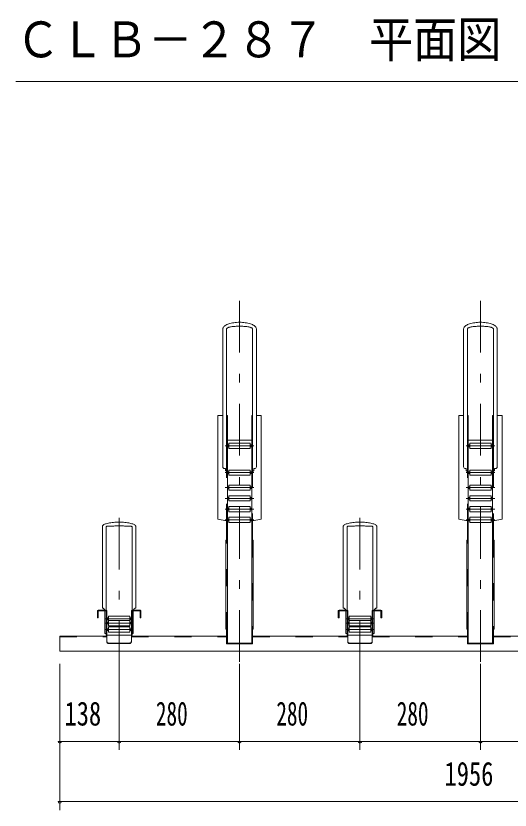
# Model space of a CAD drawing. Units: millimetres, scale not verified. Extents: x -5940 to 5940, y -6448 to 6448.
# Drawn here: x -1538 to -389, y -2431 to -584 of the extents above; entities that cross this region are included whole.
import ezdxf
from ezdxf.enums import TextEntityAlignment as Align

# ---------------------------------------------------------------- set-up
doc = ezdxf.new("R2010")
doc.units = ezdxf.units.MM
doc.header["$LTSCALE"] = 10
doc.linetypes.add('USER2', pattern=[10, 4, -6])
doc.linetypes.add('USER3', pattern=[24, 12, -5, 2, -5])
for name, color, linetype, lineweight in [('0-2_2-0BOLD', 7, 'Continuous', 18), ('0-3_2-1HIDDEN', 3, 'USER2', 18), ('0-4_2-2CENTER', 3, 'USER3', 18), ('0-5_2-5DIM', 3, 'Continuous', 18)]:
    doc.layers.add(name, color=color, linetype=linetype, lineweight=lineweight)
doc.styles.add('ＭＳ ゴシック', font='')
doc.styles.get('ＭＳ ゴシック').set_extended_font_data('MS Gothic')

msp = doc.modelspace()

# ---------------------------------------------------------------- linework, layer by layer
at = {"layer": '0-2_2-0BOLD'}
for p, q in [((-989.68, -1570.92), (-1046.48, -1570.92)), ((-1046.48, -1581.81), (-1043.08, -1581.81)), ((-1043.08, -1585.81), (-1046.48, -1585.81)), ((-989.68, -1581.81), (-993.08, -1581.81)), ((-993.08, -1585.81), (-989.68, -1585.81)), ((-486.48, -1570.92), (-429.68, -1570.92)), ((-486.48, -1581.81), (-483.08, -1581.81)), ((-483.08, -1585.81), (-486.48, -1585.81)), ((-429.68, -1581.81), (-433.08, -1581.81)), ((-433.08, -1585.81), (-429.68, -1585.81)), ((-1046.48, -1644.1), (-1043.08, -1644.1)), ((-989.68, -1644.1), (-993.08, -1644.1)), ((-486.48, -1644.1), (-483.08, -1644.1)), ((-429.68, -1644.1), (-433.08, -1644.1)), ((-1043.08, -1648.1), (-1046.48, -1648.1)), ((-993.08, -1648.1), (-989.68, -1648.1)), ((-483.08, -1648.1), (-486.48, -1648.1)), ((-433.08, -1648.1), (-429.68, -1648.1)), ((-1046.48, -1678.98), (-1043.08, -1678.98)), ((-989.68, -1678.98), (-993.08, -1678.98)), ((-486.48, -1678.98), (-483.08, -1678.98)), ((-429.68, -1678.98), (-433.08, -1678.98)), ((-1043.08, -1682.98), (-1046.48, -1682.98)), ((-993.08, -1682.98), (-989.68, -1682.98)), ((-483.08, -1682.98), (-486.48, -1682.98)), ((-433.08, -1682.98), (-429.68, -1682.98)), ((-1046.48, -1704.03), (-1043.08, -1704.03)), ((-1043.08, -1708.03), (-1046.48, -1708.03)), ((-989.68, -1704.03), (-993.08, -1704.03)), ((-993.08, -1708.03), (-989.68, -1708.03)), ((-486.48, -1704.03), (-483.08, -1704.03)), ((-483.08, -1708.03), (-486.48, -1708.03)), ((-429.68, -1704.03), (-433.08, -1704.03)), ((-433.08, -1708.03), (-429.68, -1708.03)), ((-1046.48, -1729.07), (-1043.08, -1729.07)), ((-1043.08, -1733.07), (-1046.48, -1733.07)), ((-989.68, -1729.07), (-993.08, -1729.07)), ((-993.08, -1733.07), (-989.68, -1733.07)), ((-486.48, -1729.07), (-483.08, -1729.07)), ((-483.08, -1733.07), (-486.48, -1733.07)), ((-429.68, -1729.07), (-433.08, -1729.07)), ((-433.08, -1733.07), (-429.68, -1733.07)), ((-1046.48, -1754.12), (-1043.08, -1754.12)), ((-989.68, -1754.12), (-993.08, -1754.12)), ((-483.08, -1754.12), (-486.48, -1754.12)), ((-429.68, -1754.12), (-433.08, -1754.12)), ((-1046.48, -1758.53), (-1048.08, -1758.53)), ((-1043.08, -1758.12), (-1046.48, -1758.12)), ((-993.08, -1758.12), (-989.68, -1758.12)), ((-989.68, -1758.53), (-988.08, -1758.53)), ((-488.08, -1758.53), (-486.48, -1758.53)), ((-486.48, -1758.12), (-483.08, -1758.12)), ((-433.08, -1758.12), (-429.68, -1758.12)), ((-429.68, -1758.53), (-428.08, -1758.53)), ((-986.48, -1803.25), (-989.68, -1803.25)), ((-426.48, -1803.25), (-429.68, -1803.25)), ((-1328.08, -1966.23), (-1346.88, -1966.23)), ((-768.08, -2024.63), (-768.08, -1967.83)), ((-766.48, -2040.37), (-766.48, -1967.83)), ((-708.08, -1966.23), (-689.28, -1966.23)), ((-708.08, -1967.83), (-708.08, -2024.63)), ((-689.28, -1967.83), (-708.08, -1967.83)), ((-689.28, -1984.23), (-689.28, -1967.83)), ((-1326.48, -1984.23), (-1323.08, -1984.23)), ((-1323.08, -1988.23), (-1326.48, -1988.23)), ((-1323.08, -1994.23), (-1326.48, -1994.23)), ((-1273.08, -1990.23), (-1323.08, -1990.23)), ((-1273.08, -1984.23), (-1269.68, -1984.23)), ((-1269.68, -1988.23), (-1273.08, -1988.23)), ((-1273.08, -1994.23), (-1269.68, -1994.23)), ((-766.48, -1984.23), (-763.08, -1984.23)), ((-763.08, -1988.23), (-766.48, -1988.23)), ((-766.48, -1994.23), (-763.08, -1994.23)), ((-763.08, -1990.23), (-713.08, -1990.23)), ((-709.68, -1984.23), (-713.08, -1984.23)), ((-713.08, -1988.23), (-709.68, -1988.23)), ((-713.08, -1994.23), (-709.68, -1994.23)), ((-1326.48, -1998.23), (-1323.08, -1998.23)), ((-1323.08, -2009.23), (-1326.48, -2009.23)), ((-1326.48, -2013.23), (-1323.08, -2013.23)), ((-1269.68, -1998.23), (-1273.08, -1998.23)), ((-1273.08, -2009.23), (-1269.68, -2009.23)), ((-1269.68, -2013.23), (-1273.08, -2013.23)), ((-763.08, -1998.23), (-766.48, -1998.23)), ((-763.08, -2009.23), (-766.48, -2009.23)), ((-766.48, -2013.23), (-763.08, -2013.23)), ((-709.68, -1998.23), (-713.08, -1998.23)), ((-709.68, -2009.23), (-713.08, -2009.23)), ((-713.08, -2013.23), (-709.68, -2013.23)), ((-486.48, -2010.66), (-489.68, -2010.66)), ((-488.08, -2044.28), (-488.08, -2010.66)), ((-1269.68, -2024.63), (-1326.48, -2024.63)), ((-1048.08, -2026.23), (-1269.68, -2026.23)), ((-766.48, -2026.23), (-988.08, -2026.23)), ((-709.68, -2024.63), (-766.48, -2024.63)), ((-488.08, -2026.23), (-709.68, -2026.23)), ((-206.48, -2026.23), (-428.08, -2026.23))]:
    msp.add_line(p, q, dxfattribs=at)
for points in [[(-1057.08, -1632.39), (-1057.08, -1311.59), (-1056.93, -1310.28), (-1056.49, -1308.97), (-1055.75, -1307.68), (-1054.73, -1306.43), (-1053.43, -1305.21), (-1051.86, -1304.04), (-1050.03, -1302.93), (-1047.96, -1301.88), (-1045.66, -1300.91), (-1043.15, -1300.02), (-1040.45, -1299.22), (-1037.58, -1298.51), (-1034.56, -1297.9), (-1031.42, -1297.4), (-1028.18, -1297), (-1024.85, -1296.72), (-1021.48, -1296.54), (-1018.08, -1296.49), (-1014.68, -1296.54), (-1011.31, -1296.72), (-1007.99, -1297), (-1004.74, -1297.4), (-1001.6, -1297.9), (-998.58, -1298.51), (-995.71, -1299.22), (-993.01, -1300.02), (-990.5, -1300.91), (-988.21, -1301.88), (-986.14, -1302.93), (-984.31, -1304.04), (-982.74, -1305.21), (-981.43, -1306.43), (-980.41, -1307.68), (-979.67, -1308.97), (-979.23, -1310.28), (-979.08, -1311.59), (-979.08, -1632.39)], [(-988.08, -1641.02), (-988.08, -1311.59), (-988.2, -1311.06), (-988.54, -1310.53), (-989.1, -1310.01), (-989.89, -1309.5), (-990.89, -1309.01), (-992.1, -1308.54), (-993.51, -1308.09), (-995.1, -1307.67), (-996.87, -1307.28), (-998.8, -1306.92), (-1000.87, -1306.59), (-1003.08, -1306.31), (-1005.4, -1306.06), (-1007.82, -1305.86), (-1010.32, -1305.69), (-1012.87, -1305.58), (-1015.47, -1305.51), (-1018.08, -1305.49), (-1020.7, -1305.51), (-1023.29, -1305.58), (-1025.85, -1305.69), (-1028.34, -1305.86), (-1030.76, -1306.06), (-1033.08, -1306.31), (-1035.29, -1306.59), (-1037.37, -1306.92), (-1039.3, -1307.28), (-1041.06, -1307.67), (-1042.66, -1308.09), (-1044.06, -1308.54), (-1045.27, -1309.01), (-1046.27, -1309.5), (-1047.06, -1310.01), (-1047.63, -1310.53), (-1047.97, -1311.06), (-1048.08, -1311.59), (-1048.08, -1641.02)], [(-419.08, -1632.39), (-419.08, -1311.59), (-419.23, -1310.28), (-419.67, -1308.97), (-420.41, -1307.68), (-421.43, -1306.43), (-422.74, -1305.21), (-424.31, -1304.04), (-426.13, -1302.93), (-428.21, -1301.88), (-430.5, -1300.91), (-433.01, -1300.02), (-435.71, -1299.22), (-438.58, -1298.51), (-441.6, -1297.9), (-444.74, -1297.4), (-447.99, -1297), (-451.31, -1296.72), (-454.68, -1296.54), (-458.08, -1296.49), (-461.48, -1296.54), (-464.85, -1296.72), (-468.18, -1297), (-471.42, -1297.4), (-474.56, -1297.9), (-477.58, -1298.51), (-480.45, -1299.22), (-483.15, -1300.02), (-485.66, -1300.91), (-487.96, -1301.88), (-490.03, -1302.93), (-491.86, -1304.04), (-493.43, -1305.21), (-494.73, -1306.43), (-495.75, -1307.68), (-496.49, -1308.97), (-496.93, -1310.28), (-497.08, -1311.59), (-497.08, -1632.39)], [(-488.08, -1641.02), (-488.08, -1311.59), (-487.97, -1311.06), (-487.63, -1310.53), (-487.06, -1310.01), (-486.27, -1309.5), (-485.27, -1309.01), (-484.06, -1308.54), (-482.66, -1308.09), (-481.06, -1307.67), (-479.3, -1307.28), (-477.37, -1306.92), (-475.29, -1306.59), (-473.08, -1306.31), (-470.76, -1306.06), (-468.34, -1305.86), (-465.85, -1305.69), (-463.29, -1305.58), (-460.7, -1305.51), (-458.08, -1305.49), (-455.47, -1305.51), (-452.87, -1305.58), (-450.32, -1305.69), (-447.82, -1305.86), (-445.4, -1306.06), (-443.08, -1306.31), (-440.87, -1306.59), (-438.8, -1306.92), (-436.87, -1307.28), (-435.1, -1307.67), (-433.51, -1308.09), (-432.1, -1308.54), (-430.89, -1309.01), (-429.89, -1309.5), (-429.1, -1310.01), (-428.54, -1310.53), (-428.2, -1311.06), (-428.08, -1311.59), (-428.08, -1641.02)], [(-1048.08, -1803.25), (-1048.08, -1758.53), (-1068.48, -1754.6), (-1068.48, -1513.46), (-1057.08, -1513.46)], [(-1048.08, -1513.46), (-1046.48, -1513.46), (-1046.48, -2043.06), (-989.68, -2043.06), (-989.68, -1513.46), (-988.08, -1513.46)], [(-979.08, -1513.46), (-967.68, -1513.46), (-967.68, -1754.6), (-988.08, -1758.53), (-988.08, -1803.25)], [(-488.08, -1803.25), (-488.08, -1758.53), (-508.48, -1754.6), (-508.48, -1513.46), (-497.08, -1513.46)], [(-488.08, -1513.46), (-486.48, -1513.46), (-486.48, -2043.06), (-429.68, -2043.06), (-429.68, -1513.46), (-428.08, -1513.46)], [(-419.08, -1513.46), (-407.68, -1513.46), (-407.68, -1754.6), (-428.08, -1758.53), (-428.08, -1803.25)], [(-1051.08, -1641.02), (-1051.08, -1636.89), (-1052.58, -1636.89)], [(-983.58, -1636.89), (-985.08, -1636.89), (-985.08, -1641.02)], [(-492.58, -1636.89), (-491.08, -1636.89), (-491.08, -1641.02)], [(-425.08, -1641.02), (-425.08, -1636.89), (-423.58, -1636.89)], [(-1337.08, -1961.23), (-1337.08, -1771.51), (-1336.93, -1770.61), (-1336.49, -1769.72), (-1335.75, -1768.85), (-1334.73, -1767.99), (-1333.43, -1767.16), (-1331.86, -1766.37), (-1330.03, -1765.61), (-1327.96, -1764.9), (-1325.66, -1764.24), (-1323.15, -1763.63), (-1320.45, -1763.09), (-1317.58, -1762.61), (-1314.56, -1762.19), (-1311.42, -1761.85), (-1308.18, -1761.58), (-1304.85, -1761.38), (-1301.48, -1761.27), (-1298.08, -1761.23), (-1294.68, -1761.27), (-1291.31, -1761.38), (-1287.99, -1761.58), (-1284.74, -1761.85), (-1281.6, -1762.19), (-1278.58, -1762.61), (-1275.71, -1763.09), (-1273.01, -1763.63), (-1270.5, -1764.24), (-1268.21, -1764.9), (-1266.14, -1765.61), (-1264.31, -1766.37), (-1262.74, -1767.16), (-1261.43, -1767.99), (-1260.41, -1768.85)], [(-1249.28, -1966.23), (-1268.08, -1966.23), (-1268.08, -1771.51), (-1268.2, -1771.4), (-1268.54, -1771.29), (-1269.1, -1771.18), (-1269.89, -1771.07), (-1270.89, -1770.97), (-1272.1, -1770.87), (-1273.51, -1770.77), (-1275.1, -1770.69), (-1276.87, -1770.6), (-1278.8, -1770.53), (-1280.87, -1770.46), (-1283.08, -1770.4), (-1285.4, -1770.35), (-1287.82, -1770.31), (-1290.32, -1770.27), (-1292.87, -1770.25), (-1295.47, -1770.23), (-1298.08, -1770.23), (-1300.7, -1770.23), (-1303.29, -1770.25), (-1305.85, -1770.27), (-1308.34, -1770.31), (-1310.76, -1770.35), (-1313.08, -1770.4), (-1315.29, -1770.46), (-1317.37, -1770.53), (-1319.29, -1770.6), (-1321.06, -1770.69), (-1322.66, -1770.77), (-1324.06, -1770.87), (-1325.27, -1770.97), (-1326.27, -1771.07), (-1327.06, -1771.18), (-1327.63, -1771.29), (-1327.97, -1771.4), (-1328.08, -1771.51), (-1328.08, -1966.23)], [(-1260.41, -1768.85), (-1259.67, -1769.72), (-1259.23, -1770.61), (-1259.08, -1771.51), (-1259.08, -1961.23)], [(-786.88, -1966.23), (-768.08, -1966.23), (-768.08, -1771.51), (-767.97, -1771.4), (-767.63, -1771.29), (-767.06, -1771.18), (-766.27, -1771.07), (-765.27, -1770.97), (-764.06, -1770.87), (-762.66, -1770.77), (-761.06, -1770.69), (-759.29, -1770.6), (-757.37, -1770.53), (-755.29, -1770.46), (-753.08, -1770.4), (-750.76, -1770.35), (-748.34, -1770.31), (-745.85, -1770.27), (-743.29, -1770.25), (-740.7, -1770.23), (-738.08, -1770.23), (-735.47, -1770.23), (-732.87, -1770.25), (-730.32, -1770.27), (-727.82, -1770.31), (-725.4, -1770.35), (-723.08, -1770.4), (-720.87, -1770.46), (-718.8, -1770.53), (-716.87, -1770.6), (-715.1, -1770.69), (-713.51, -1770.77), (-712.1, -1770.87), (-710.89, -1770.97), (-709.89, -1771.07), (-709.1, -1771.18), (-708.54, -1771.29), (-708.2, -1771.4), (-708.08, -1771.51), (-708.08, -1966.23)], [(-699.08, -1961.23), (-699.08, -1771.51), (-699.23, -1770.61), (-699.67, -1769.72), (-700.41, -1768.85), (-701.43, -1767.99), (-702.74, -1767.16), (-704.31, -1766.37), (-706.14, -1765.61), (-708.21, -1764.9), (-710.5, -1764.24), (-713.01, -1763.63), (-715.71, -1763.09), (-718.58, -1762.61), (-721.6, -1762.19), (-724.74, -1761.85), (-727.99, -1761.58), (-731.31, -1761.38), (-734.68, -1761.27), (-738.08, -1761.23), (-741.48, -1761.27), (-744.85, -1761.38), (-748.18, -1761.58), (-751.42, -1761.85), (-754.56, -1762.19), (-757.58, -1762.61), (-760.45, -1763.09), (-763.15, -1763.63), (-765.66, -1764.24), (-767.96, -1764.9), (-770.03, -1765.61), (-771.86, -1766.37), (-773.43, -1767.16), (-774.73, -1767.99), (-775.75, -1768.85), (-776.49, -1769.72), (-776.93, -1770.61), (-777.08, -1771.51), (-777.08, -1961.23)], [(-1046.48, -2010.66), (-1049.68, -2010.66), (-1049.68, -1803.25), (-1046.48, -1803.25)], [(-986.48, -1803.25), (-986.48, -2010.66), (-989.68, -2010.66)], [(-489.68, -2010.66), (-489.68, -1803.25), (-486.48, -1803.25)], [(-426.48, -1803.25), (-426.48, -2010.66), (-429.68, -2010.66)], [(-1346.88, -1967.83), (-1346.88, -1984.23), (-1348.48, -1984.23), (-1348.48, -1967.83)], [(-1346.88, -1967.83), (-1328.08, -1967.83), (-1328.08, -2024.63)], [(-1328.08, -2020.23), (-1331.08, -2020.23), (-1331.08, -1967.83)], [(-1326.48, -1967.83), (-1326.48, -2040.37), (-1326.46, -2040.68), (-1326.41, -2040.98), (-1326.31, -2041.29), (-1326.18, -2041.58), (-1326.01, -2041.86), (-1325.81, -2042.14), (-1325.58, -2042.4), (-1325.31, -2042.64), (-1325.02, -2042.87), (-1324.7, -2043.08), (-1324.35, -2043.27), (-1323.98, -2043.43), (-1323.59, -2043.57), (-1323.19, -2043.69), (-1322.78, -2043.79), (-1322.35, -2043.85), (-1321.92, -2043.89), (-1321.48, -2043.91), (-1274.68, -2043.91), (-1274.25, -2043.89), (-1273.81, -2043.85), (-1273.39, -2043.79), (-1272.97, -2043.69), (-1272.57, -2043.57), (-1272.18, -2043.43), (-1271.81, -2043.27), (-1271.47, -2043.08), (-1271.15, -2042.87), (-1270.85, -2042.64), (-1270.59, -2042.4), (-1270.35, -2042.14), (-1270.15, -2041.86), (-1269.98, -2041.58), (-1269.85, -2041.29), (-1269.76, -2040.98), (-1269.7, -2040.68), (-1269.68, -2040.37), (-1269.68, -1967.83)], [(-1265.08, -1967.83), (-1265.08, -2020.23), (-1268.08, -2020.23)], [(-1268.08, -2024.63), (-1268.08, -1967.83), (-1249.28, -1967.83), (-1249.28, -1984.23), (-1247.68, -1984.23), (-1247.68, -1967.83)], [(-768.08, -1967.83), (-786.88, -1967.83), (-786.88, -1984.23), (-788.48, -1984.23), (-788.48, -1967.83)], [(-771.08, -1967.83), (-771.08, -2020.23), (-768.08, -2020.23)], [(-709.68, -1967.83), (-709.68, -2040.37), (-709.7, -2040.68), (-709.76, -2040.98), (-709.85, -2041.29), (-709.98, -2041.58), (-710.15, -2041.86), (-710.35, -2042.14), (-710.59, -2042.4), (-710.85, -2042.64), (-711.15, -2042.87), (-711.47, -2043.08), (-711.81, -2043.27), (-712.18, -2043.43), (-712.57, -2043.57), (-712.97, -2043.69), (-713.39, -2043.79), (-713.81, -2043.85), (-714.25, -2043.89), (-714.68, -2043.91), (-761.48, -2043.91), (-761.92, -2043.89), (-762.35, -2043.85), (-762.78, -2043.79), (-763.19, -2043.69), (-763.59, -2043.57), (-763.98, -2043.43), (-764.35, -2043.27), (-764.7, -2043.08), (-765.02, -2042.87), (-765.31, -2042.64), (-765.58, -2042.4), (-765.81, -2042.14), (-766.01, -2041.86), (-766.18, -2041.58), (-766.31, -2041.29), (-766.41, -2040.98), (-766.46, -2040.68), (-766.48, -2040.37)], [(-708.08, -2020.23), (-705.08, -2020.23), (-705.08, -1967.83)], [(-687.68, -1967.83), (-687.68, -1984.23), (-689.28, -1984.23)], [(-988.08, -2010.66), (-988.08, -2044.28), (-1048.08, -2044.28), (-1048.08, -2010.66)], [(-428.08, -2010.66), (-428.08, -2044.28), (-488.08, -2044.28)], [(-1326.48, -2026.23), (-1436.08, -2026.23), (-1436.08, -2061.23), (519.92, -2061.23), (519.92, -2026.23), (410.32, -2026.23)], [(-1326.48, -2039.24), (-1326.46, -2039.55), (-1326.41, -2039.85), (-1326.31, -2040.15), (-1326.18, -2040.45), (-1326.01, -2040.73), (-1325.81, -2041.01), (-1325.58, -2041.27), (-1325.31, -2041.51), (-1325.02, -2041.74), (-1324.7, -2041.95), (-1324.35, -2042.13), (-1323.98, -2042.3), (-1323.59, -2042.44), (-1323.19, -2042.56), (-1322.78, -2042.65), (-1322.35, -2042.72), (-1321.92, -2042.76), (-1321.48, -2042.77), (-1274.68, -2042.77), (-1274.25, -2042.76), (-1273.81, -2042.72), (-1273.39, -2042.65), (-1272.97, -2042.56), (-1272.57, -2042.44), (-1272.18, -2042.3), (-1271.81, -2042.13), (-1271.47, -2041.95), (-1271.15, -2041.74), (-1270.85, -2041.51), (-1270.59, -2041.27), (-1270.35, -2041.01), (-1270.15, -2040.73), (-1269.98, -2040.45), (-1269.85, -2040.15), (-1269.76, -2039.85), (-1269.7, -2039.55), (-1269.68, -2039.24)], [(-709.68, -2039.24), (-709.7, -2039.55), (-709.76, -2039.85), (-709.85, -2040.15), (-709.98, -2040.45), (-710.15, -2040.73), (-710.35, -2041.01), (-710.59, -2041.27), (-710.85, -2041.51), (-711.15, -2041.74), (-711.47, -2041.95), (-711.81, -2042.13), (-712.18, -2042.3), (-712.57, -2042.44), (-712.97, -2042.56), (-713.39, -2042.65), (-713.81, -2042.72), (-714.25, -2042.76), (-714.68, -2042.77), (-761.48, -2042.77), (-761.92, -2042.76), (-762.35, -2042.72), (-762.78, -2042.65), (-763.19, -2042.56), (-763.59, -2042.44), (-763.98, -2042.3), (-764.35, -2042.13), (-764.7, -2041.95), (-765.02, -2041.74), (-765.31, -2041.51), (-765.58, -2041.27), (-765.81, -2041.01), (-766.01, -2040.73), (-766.18, -2040.45), (-766.31, -2040.15), (-766.41, -2039.85), (-766.46, -2039.55), (-766.48, -2039.24)]]:
    msp.add_lwpolyline(points, dxfattribs=at)
for points in [[(-993.08, -1589.8), (-993.08, -1577.81), (-1043.08, -1577.81), (-1043.08, -1589.8)], [(-483.08, -1589.8), (-433.08, -1589.8), (-433.08, -1577.81), (-483.08, -1577.81)], [(-993.08, -1652.1), (-1043.08, -1652.1), (-1043.08, -1640.1), (-993.08, -1640.1)], [(-483.08, -1652.1), (-433.08, -1652.1), (-433.08, -1640.1), (-483.08, -1640.1)], [(-993.08, -1686.98), (-993.08, -1674.99), (-1043.08, -1674.99), (-1043.08, -1686.98)], [(-483.08, -1686.98), (-433.08, -1686.98), (-433.08, -1674.99), (-483.08, -1674.99)], [(-993.08, -1712.03), (-1043.08, -1712.03), (-1043.08, -1700.03), (-993.08, -1700.03)], [(-483.08, -1712.03), (-433.08, -1712.03), (-433.08, -1700.03), (-483.08, -1700.03)], [(-993.08, -1737.07), (-1043.08, -1737.07), (-1043.08, -1725.07), (-993.08, -1725.07)], [(-483.08, -1737.07), (-483.08, -1725.07), (-433.08, -1725.07), (-433.08, -1737.07)], [(-993.08, -1762.12), (-1043.08, -1762.12), (-1043.08, -1750.12), (-993.08, -1750.12)], [(-483.08, -1750.12), (-483.08, -1762.12), (-433.08, -1762.12), (-433.08, -1750.12)], [(-1273.08, -1980.23), (-1273.08, -2002.23), (-1323.08, -2002.23), (-1323.08, -1980.23)], [(-763.08, -2002.23), (-713.08, -2002.23), (-713.08, -1980.23), (-763.08, -1980.23)], [(-1323.08, -2005.23), (-1323.08, -2017.23), (-1273.08, -2017.23), (-1273.08, -2005.23)], [(-713.08, -2017.23), (-713.08, -2005.23), (-763.08, -2005.23), (-763.08, -2017.23)]]:
    msp.add_lwpolyline(points, close=True, dxfattribs=at)
for centre, radius, start, end in [((-1052.58, -1632.39), 4.5, 180, 270), ((-1049.58, -1641.02), 1.5, 180, 0), ((-986.58, -1641.02), 1.5, 180, 0), ((-983.58, -1632.39), 4.5, 270, 0), ((-492.58, -1632.39), 4.5, 180, 270), ((-489.58, -1641.02), 1.5, 180, 0), ((-426.58, -1641.02), 1.5, 180, 0), ((-423.58, -1632.39), 4.5, 270, 0), ((-1346.88, -1967.83), 1.6, 90, 180), ((-1337.8, -1968.19), 7, 16.28546, 84.10339), ((-1328.08, -1967.83), 1.6, 0, 90), ((-1268.08, -1967.83), 1.6, 90, 180), ((-1258.36, -1968.19), 7, 95.89659, 163.71452), ((-1249.28, -1967.83), 1.6, 0, 90), ((-786.88, -1967.83), 1.6, 90, 180), ((-777.8, -1968.19), 7, 16.28546, 84.10339), ((-768.08, -1967.83), 1.6, 0, 90), ((-708.08, -1967.83), 1.6, 90, 180), ((-698.36, -1968.19), 7, 95.89659, 163.71452), ((-689.28, -1967.83), 1.6, 0, 90), ((-1326.48, -2024.63), 1.6, 180, 270), ((-1269.68, -2024.63), 1.6, 270, 0), ((-766.48, -2024.63), 1.6, 180, 270), ((-709.68, -2024.63), 1.6, 270, 0)]:
    msp.add_arc(centre, radius, start, end, dxfattribs=at)
at = {"layer": '0-3_2-1HIDDEN'}
for p, q in [((-1048.08, -1758.53), (-1048.08, -1641.02)), ((-988.08, -1641.02), (-988.08, -1758.53)), ((-488.08, -1758.53), (-488.08, -1641.02)), ((-428.08, -1641.02), (-428.08, -1758.53)), ((-1048.08, -2010.66), (-1048.08, -1803.25)), ((-988.08, -1803.25), (-988.08, -2010.66)), ((-488.08, -2010.66), (-488.08, -1803.25)), ((-428.08, -1803.25), (-428.08, -2010.66)), ((-1436.08, -2027.83), (-1326.48, -2027.83)), ((-1269.68, -2027.83), (-1048.08, -2027.83)), ((-988.08, -2027.83), (-766.48, -2027.83)), ((-709.68, -2027.83), (-488.08, -2027.83)), ((-428.08, -2027.83), (-206.48, -2027.83))]:
    msp.add_line(p, q, dxfattribs=at)
at = {"layer": '0-4_2-2CENTER'}
for p, q in [((-1018.08, -1246.49), (-1018.08, -2111.23)), ((-458.08, -1246.49), (-458.08, -2111.23)), ((-984.68, -1583.81), (-1051.48, -1583.81)), ((-424.68, -1583.81), (-491.48, -1583.81)), ((-1051.48, -1646.1), (-984.68, -1646.1)), ((-491.48, -1646.1), (-424.68, -1646.1)), ((-1051.48, -1680.98), (-984.68, -1680.98)), ((-491.48, -1680.98), (-424.68, -1680.98)), ((-1298.08, -2111.23), (-1298.08, -1711.23)), ((-984.68, -1706.03), (-1051.48, -1706.03)), ((-738.08, -2111.23), (-738.08, -1711.23)), ((-424.68, -1706.03), (-491.48, -1706.03)), ((-1051.48, -1731.07), (-984.68, -1731.07)), ((-491.48, -1731.07), (-424.68, -1731.07)), ((-984.68, -1756.12), (-1051.48, -1756.12)), ((-424.68, -1756.12), (-491.48, -1756.12)), ((-1331.48, -1986.23), (-1264.68, -1986.23)), ((-771.48, -1986.23), (-704.68, -1986.23)), ((-1264.68, -1996.23), (-1331.48, -1996.23)), ((-1331.48, -2011.23), (-1264.68, -2011.23)), ((-704.68, -1996.23), (-771.48, -1996.23)), ((-771.48, -2011.23), (-704.68, -2011.23))]:
    msp.add_line(p, q, dxfattribs=at)
at = {"layer": '0-5_2-5DIM'}
for p, q in [((-1538.08, -736.61), (621.92, -736.61)), ((-1436.08, -2431.23), (-1436.08, -2091.23)), ((-1298.08, -2291.23), (-1298.08, -2091.23)), ((-1018.08, -2091.23), (-1018.08, -2291.23)), ((-738.08, -2291.23), (-738.08, -2091.23)), ((-458.08, -2091.23), (-458.08, -2291.23)), ((-1432.08, -2271.23), (-1440.08, -2271.23)), ((-1436.08, -2271.23), (519.92, -2271.23)), ((-1294.08, -2271.23), (-1302.08, -2271.23)), ((-1014.08, -2271.23), (-1022.08, -2271.23)), ((-734.08, -2271.23), (-742.08, -2271.23)), ((-454.08, -2271.23), (-462.08, -2271.23)), ((-1432.08, -2411.23), (-1440.08, -2411.23)), ((519.92, -2411.23), (-1436.08, -2411.23))]:
    msp.add_line(p, q, dxfattribs=at)
for centre in [(-1436.08, -2271.23), (-1298.08, -2271.23), (-1018.08, -2271.23), (-738.08, -2271.23), (-458.08, -2271.23), (-1436.08, -2411.23)]:
    msp.add_arc(centre, 4, 180, 0, dxfattribs=at)

# ---------------------------------------------------------------- texts
at = {"layer": '0-5_2-5DIM', "color": 7, "style": 'ＭＳ ゴシック'}
for s, height, width, p in [('ＣＬＢ－２８７\u3000平面図\u3000Ｓ＝１／２０', 83.58, 0.9, (-1538.08, -705.21)), ('138', 55.72, 0.75, (-1425.07, -2251.23)), ('280', 55.72, 0.65, (-1212.58, -2251.23)), ('280', 55.72, 0.65, (-932.58, -2251.23)), ('280', 55.72, 0.65, (-652.58, -2251.23)), ('1956', 55.72, 0.75, (-541.66, -2391.23))]:
    msp.add_text(s, height=height, dxfattribs=dict(at, width=width)).set_placement(p, align=Align.BOTTOM_LEFT)

doc.saveas('drawing.dxf')
